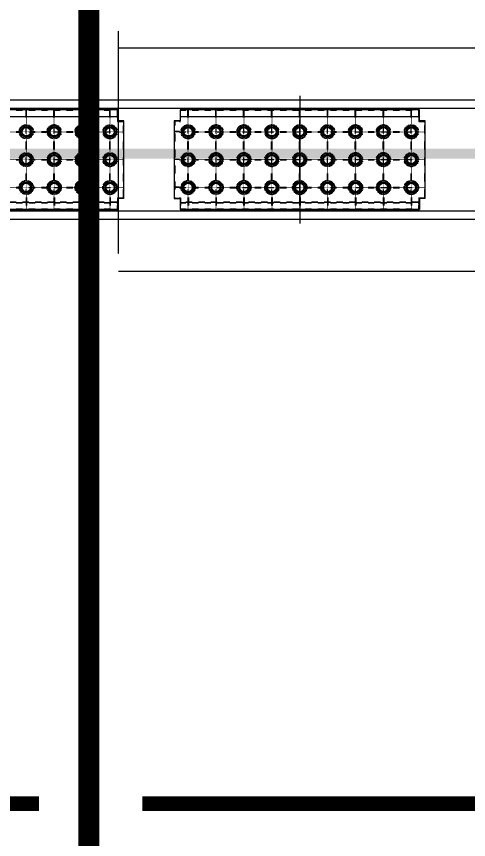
# Model space of a CAD drawing. Header units: inches. Extents: x 185496 to 352137, y 107182 to 179410.
# Drawn here: x 223595 to 225215, y 165293 to 168245 of the extents above; entities that cross this region are included whole.
import ezdxf

# ---------------------------------------------------------------- set-up
doc = ezdxf.new("R2010")
doc.units = ezdxf.units.IN
doc.header["$MEASUREMENT"] = 0
for name, pattern in [('CENTER', [2, 1.25, -0.25, 0.25, -0.25]), ('DASH', [0.35, 0.25, -0.1]), ('DASHED', [0.75, 0.5, -0.25])]:
    doc.linetypes.add(name, pattern=pattern)
for name, color, linetype in [('3中心线层', 1, 'CENTER'), ('4虚线层', 6, 'DASHED'), ('CSX', 3, 'Continuous'), ('DIM', 2, 'Continuous'), ('ZSX', 4, 'Continuous')]:
    doc.layers.add(name, color=color, linetype=linetype)

# ---------------------------------------------------------------- blocks, each defined once
blk = doc.blocks.new('生产区')
at = {"layer": 'CSX', "ltscale": 100, "const_width": 0.5, "elevation": 0}
blk.add_lwpolyline([(120579.381, 1573.426), (120579.381, 1448.76)], dxfattribs=at)
at = {"layer": 'ZSX', "color": 0, "const_width": 0.35, "elevation": -1257.599}
for points in [[(120530.343, 1544.43), (120578.192, 1544.43)], [(120580.659, 1544.43), (120628.361, 1544.43)]]:
    blk.add_lwpolyline(points, dxfattribs=at)
blk = doc.blocks.new('*U79')
at = {"color": 3, "linetype": 'DASH', "ltscale": 0.1}
blk.add_circle((0, 0), 25.5, dxfattribs=at)
blk = doc.blocks.new('*U80')
at = {"color": 0, "linetype": 'ByBlock', "lineweight": -2, "transparency": 16777216}
for p in [(0, 0), (100, 0), (200, 0), (0, -100), (100, -100), (200, -100), (0, -200), (100, -200), (200, -200), (0, -300), (100, -300), (200, -300), (0, -400), (100, -400), (200, -400), (0, -500), (100, -500), (200, -500), (0, -600), (100, -600), (200, -600), (0, -700), (100, -700), (200, -700), (0, -800), (100, -800), (200, -800)]:
    blk.add_blockref('*U79', p, dxfattribs=at)
blk = doc.blocks.new('*U81')
at = {"color": 3, "linetype": 'DASH', "ltscale": 0.05}
for p, q in [((-125.4, 1), (-177, 1)), ((-74.6, 1), (-25.4, 1)), ((25.4, 1), (74.6, 1)), ((125.4, 1), (177, 1)), ((-125.4, -1), (-177, -1)), ((-74.6, -1), (-25.4, -1)), ((25.4, -1), (74.6, -1)), ((125.4, -1), (177, -1))]:
    blk.add_line(p, q, dxfattribs=at)
blk = doc.blocks.new('*U82')
at = {"color": 0, "linetype": 'ByBlock', "lineweight": -2, "transparency": 16777216}
for p in [(0, 0), (0, -100), (0, -200), (0, -300), (0, -400), (0, -500), (0, -600), (0, -700), (0, -800)]:
    blk.add_blockref('*U81', p, dxfattribs=at)
blk = doc.blocks.new('*U83')
at = {"color": 3, "linetype": 'DASH', "ltscale": 0.1}
for p, q in [((-1, 24.6), (-1, -24.6)), ((1, 24.6), (1, -24.6))]:
    blk.add_line(p, q, dxfattribs=at)
blk = doc.blocks.new('*U84')
at = {"color": 0, "linetype": 'ByBlock', "lineweight": -2, "transparency": 16777216}
for p in [(0, 0), (100, 0), (200, 0), (0, -100), (100, -100), (200, -100), (0, -200), (100, -200), (200, -200), (0, -300), (100, -300), (200, -300), (0, -400), (100, -400), (200, -400), (0, -500), (100, -500), (200, -500), (0, -600), (100, -600), (200, -600), (0, -700), (100, -700), (200, -700)]:
    blk.add_blockref('*U83', p, dxfattribs=at)
blk = doc.blocks.new('*U85')
at = {"color": 1, "linetype": 'CENTER', "ltscale": 0.01}
for p, q in [((-25, 0), (25, 0)), ((0, 25.2), (0, -25.2))]:
    blk.add_line(p, q, dxfattribs=at)
at = {"lineweight": 30}
for radius in [23.5, 19, 16.5, 15]:
    blk.add_circle((0, 0), radius, dxfattribs=at)
blk = doc.blocks.new('*U86')
at = {"color": 0, "linetype": 'ByBlock', "lineweight": -2, "transparency": 16777216}
for p in [(0, 0), (100, 0), (200, 0), (0, -100), (100, -100), (200, -100), (0, -200), (100, -200), (200, -200), (0, -300), (100, -300), (200, -300), (0, -400), (100, -400), (200, -400), (0, -500), (100, -500), (200, -500), (0, -600), (100, -600), (200, -600), (0, -700), (100, -700), (200, -700), (0, -800), (100, -800), (200, -800)]:
    blk.add_blockref('*U85', p, dxfattribs=at)
blk = doc.blocks.new('332')
at = {"color": 1, "linetype": 'CENTER', "ltscale": 0.01}
blk.add_line((18854.8, 13622), (18854.8, 13597.2), dxfattribs=at)
blk.add_line((18854.8, 13334), (18854.8, 13620))
at = {"lineweight": 30}
for points in [[(19283.8, 13656), (18425.8, 13656), (18425.8, 13616), (18404.8, 13616), (18404.8, 13338)], [(19304.8, 13616), (19283.8, 13616), (19283.8, 13656)], [(19304.8, 13338), (19304.8, 13616)], [(18404.8, 13338), (18425.8, 13338), (18425.8, 13298)], [(19304.8, 13338), (19283.8, 13338), (19283.8, 13298)], [(18425.8, 13298), (19283.8, 13298)]]:
    blk.add_lwpolyline(points, dxfattribs=at)
at = {"color": 3, "linetype": 'DASH', "ltscale": 0.1}
for points in [[(18406.8, 13614), (18427.8, 13614), (18427.8, 13654)], [(18427.8, 13300), (19281.8, 13300), (19281.8, 13340), (19302.8, 13340), (19302.8, 13614), (19281.8, 13614), (19281.8, 13654)], [(18427.8, 13654), (19281.8, 13654), (19281.8, 13614), (19302.8, 13614), (19302.8, 13340), (19281.8, 13340), (19281.8, 13300)], [(18406.8, 13614), (18406.8, 13340)], [(18406.8, 13340), (18427.8, 13340), (18427.8, 13300)]]:
    blk.add_lwpolyline(points, dxfattribs=at)
at = {"color": 3, "linetype": 'DASH', "ltscale": 0.05}
for points in [[(18427.8, 13632.1), (19281.8, 13632.1)], [(19281.8, 13630.1), (18427.8, 13630.1)], [(18406.8, 13576), (18429.4, 13576), (18429.4, 13578), (18406.8, 13578)], [(19302.8, 13576), (19280.3, 13576), (19280.3, 13578), (19302.8, 13578)], [(18406.8, 13476), (18429.4, 13476), (18429.4, 13478), (18406.8, 13478)], [(19302.8, 13476), (19280.3, 13476), (19280.3, 13478), (19302.8, 13478)], [(18406.8, 13376), (18429.4, 13376), (18429.4, 13378), (18406.8, 13378)], [(19302.8, 13376), (19280.3, 13376), (19280.3, 13378), (19302.8, 13378)], [(19281.8, 13323.9), (18427.8, 13323.9)], [(18427.8, 13321.9), (19281.8, 13321.9)]]:
    blk.add_lwpolyline(points, dxfattribs=at)
at = {"rotation": 90}
for name, p in [('*U82', (18454.8, 13477)), ('*U80', (18454.8, 13377)), ('*U86', (18454.8, 13377)), ('*U84', (18504.8, 13377))]:
    blk.add_blockref(name, p, dxfattribs=at)

msp = doc.modelspace()

# ---------------------------------------------------------------- hatches: boundary and pattern name
at = {"layer": '4虚线层'}
h = msp.add_hatch(color=3, dxfattribs=at)
h.dxf.hatch_style = 1
h.paths.add_polyline_path([(219119.77, 167770.6), (235059.82, 167770.6), (235059.82, 167735.6), (219119.77, 167735.6)])

# ---------------------------------------------------------------- linework, layer by layer
for p, q in [((220059.68, 167945.85, 276290.76), (235059.82, 167945.85, 276290.76)), ((220059.68, 167915.85, 276290.76), (235059.82, 167915.85, 276290.76)), ((220059.68, 167547.85, 276290.76), (235059.82, 167547.85, 276290.76)), ((220059.68, 167517.85, 276290.76), (235059.82, 167517.85, 276290.76))]:
    msp.add_line(p, q)
at = {"layer": '3中心线层'}
msp.add_line((224609.82, 167960.85, 276290.76), (224609.82, 167502.85, 276290.76), dxfattribs=at)
at = {"layer": '4虚线层'}
for p, q in [((223959.76, 167393.88, 276290.76), (223959.76, 168193.88, 276290.76)), ((225259.82, 168131.85, 276290.76), (223959.82, 168131.85, 276290.76)), ((223959.82, 167331.85, 276290.76), (225259.82, 167331.85, 276290.76))]:
    msp.add_line(p, q, dxfattribs=at)

# ---------------------------------------------------------------- block references
for p in [(204674.98, 154254.85, 276290.76), (205754.98, 154254.85, 276290.76)]:
    msp.add_blockref('332', p)
at = {"layer": 'DIM', "xscale": 150, "yscale": 150, "zscale": 150}
msp.add_blockref('生产区', (-17863053.45, -66243.05, 276290.76), dxfattribs=at)

doc.saveas('drawing.dxf')
